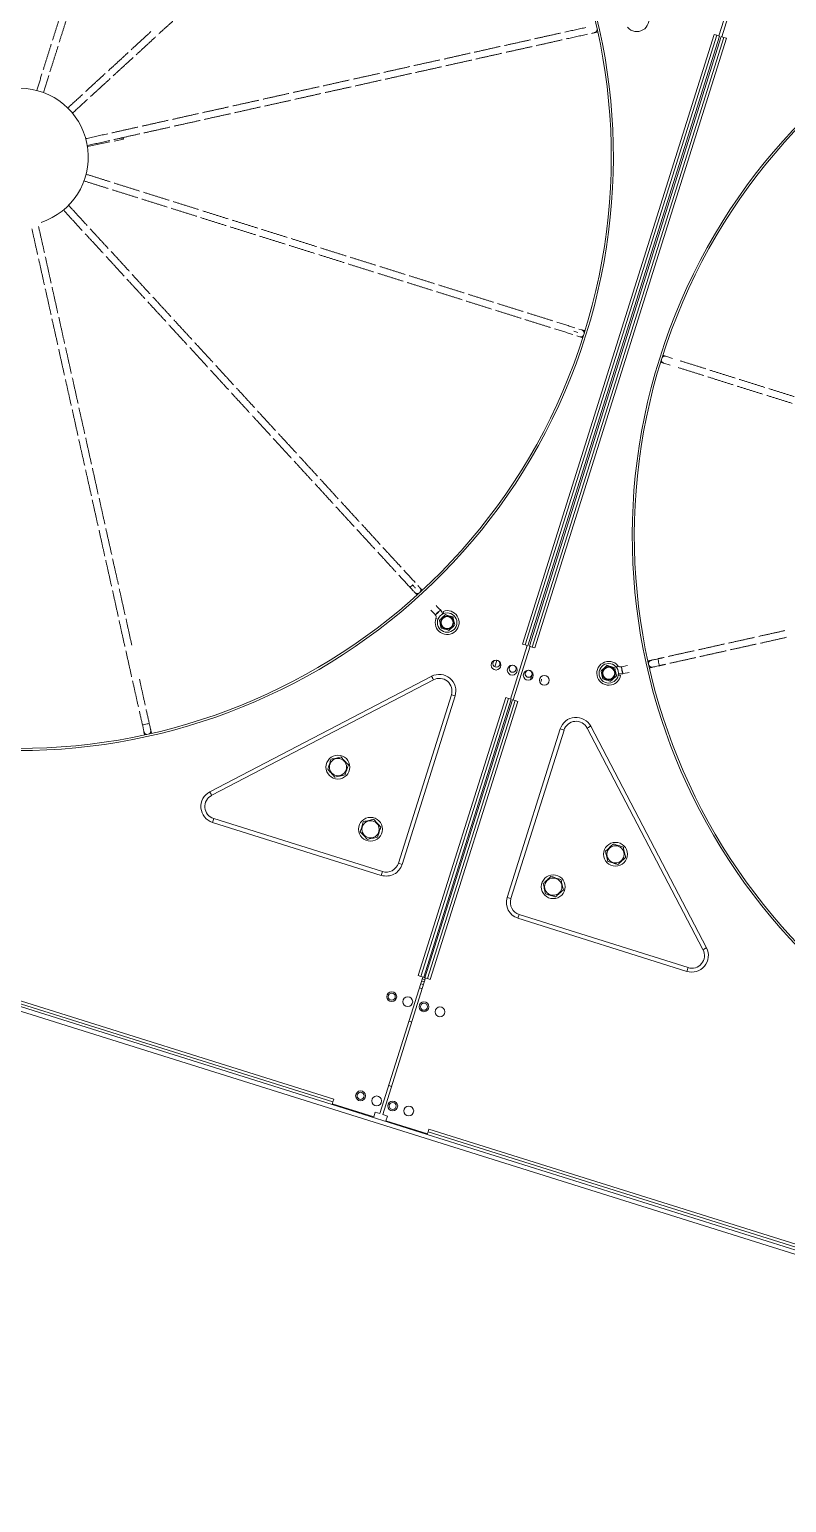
# Model space of a CAD drawing. Header units: metres. Extents: x -17822 to 152406, y -4219 to 19791.
# Drawn here: x 116298.2 to 116352, y 6496.4 to 6601.3 of the extents above; entities that cross this region are included whole.
import ezdxf

# ---------------------------------------------------------------- set-up
doc = ezdxf.new("R2010")
doc.units = ezdxf.units.M
doc.header["$LTSCALE"] = 100
doc.header["$MEASUREMENT"] = 0
doc.layers.get('0').update_dxf_attribs({"color": 9, "lineweight": 9})
doc.layers.add('Chiller', color=32, linetype='Continuous', lineweight=9)

# ---------------------------------------------------------------- blocks, each defined once
blk = doc.blocks.new('Chiller')
at = {"layer": 'Chiller', "linetype": 'Continuous'}
for p, q in [((73.81, -22.94), (587.43, -184.4)), ((525.81, -79.96), (527.01, -76.15)), ((525.81, -79.96), (527.01, -76.15)), ((526.01, -80.03), (527.21, -76.21)), ((526.01, -80.03), (527.21, -76.21)), ((525.48, -79.86), (511.84, -123.27)), ((525.48, -79.86), (511.84, -123.27)), ((525.67, -79.92), (512.03, -123.33)), ((525.67, -79.92), (512.03, -123.33)), ((525.86, -79.98), (512.22, -123.39)), ((525.86, -79.98), (512.22, -123.39)), ((512.32, -123.42), (525.96, -80.01)), ((512.32, -123.42), (525.96, -80.01)), ((512.51, -123.48), (526.15, -80.07)), ((512.51, -123.48), (526.15, -80.07)), ((512.7, -123.54), (526.34, -80.13)), ((525.67, -79.92), (525.48, -79.86)), ((525.67, -79.92), (525.48, -79.86)), ((525.67, -79.92), (525.86, -79.98)), ((525.67, -79.92), (525.86, -79.98)), ((526.15, -80.07), (525.96, -80.01)), ((526.15, -80.07), (525.96, -80.01)), ((526.15, -80.07), (526.34, -80.13)), ((526.15, -80.07), (526.34, -80.13)), ((480.88, -87.84), (482.48, -87.51)), ((482.46, -87.41), (482.38, -87.43)), ((483.32, -87.24), (482.75, -87.35)), ((482.77, -87.45), (483.44, -87.31)), ((483.41, -87.2), (483.44, -87.31)), ((515.63, -101.03), (515.49, -100.99)), ((515.63, -101.03), (515.77, -101.08)), ((515.91, -101.38), (515.7, -101.31)), ((515.85, -100.84), (516.06, -100.9)), ((522.03, -102.78), (522.5, -102.93)), ((522.35, -103.4), (521.88, -103.26)), ((510.97, -127.19), (512.17, -123.37)), ((510.97, -127.19), (512.17, -123.37)), ((511.17, -127.25), (512.37, -123.43)), ((511.17, -127.25), (512.37, -123.43)), ((511.84, -123.27), (512.03, -123.33)), ((511.84, -123.27), (512.03, -123.33)), ((512.03, -123.33), (512.22, -123.39)), ((512.03, -123.33), (512.22, -123.39)), ((512.51, -123.48), (512.32, -123.42)), ((512.51, -123.48), (512.32, -123.42)), ((512.7, -123.54), (512.51, -123.48)), ((512.7, -123.54), (512.51, -123.48)), ((509.86, -124.89), (510.01, -124.43)), ((489.59, -133.79), (505.37, -125.56)), ((489.72, -134.04), (505.5, -125.81)), ((512.4, -125.8), (512.51, -125.47)), ((512.51, -125.47), (512.55, -125.33)), ((513.19, -125.78), (513.15, -125.93)), ((506.77, -126.88), (503, -138.88)), ((506.77, -126.88), (507.04, -126.96)), ((507.04, -126.96), (503.27, -138.97)), ((510.64, -127.08), (504.42, -146.88)), ((510.64, -127.08), (504.42, -146.88)), ((510.83, -127.14), (504.61, -146.94)), ((510.83, -127.14), (504.61, -146.94)), ((511.02, -127.2), (504.8, -147)), ((511.02, -127.2), (504.8, -147)), ((504.89, -147.03), (511.12, -127.23)), ((504.89, -147.03), (511.12, -127.23)), ((505.08, -147.09), (511.31, -127.29)), ((505.08, -147.09), (511.31, -127.29)), ((505.27, -147.15), (511.5, -127.35)), ((510.83, -127.14), (510.64, -127.08)), ((510.83, -127.14), (510.64, -127.08)), ((510.83, -127.14), (511.02, -127.2)), ((510.83, -127.14), (511.02, -127.2)), ((511.12, -127.23), (511.31, -127.29)), ((511.12, -127.23), (511.31, -127.29)), ((511.31, -127.29), (511.5, -127.35)), ((511.31, -127.29), (511.5, -127.35)), ((510.74, -141.32), (514.52, -129.31)), ((514.79, -129.4), (511.01, -141.4)), ((514.79, -129.4), (514.52, -129.31)), ((524.67, -145.03), (516.44, -129.25)), ((516.69, -129.12), (524.92, -144.9)), ((489.78, -135.97), (489.86, -135.7)), ((501.78, -139.74), (489.78, -135.97)), ((501.87, -139.47), (489.86, -135.7)), ((501.78, -139.74), (501.87, -139.47)), ((503, -138.88), (503.27, -138.97)), ((511.01, -141.4), (510.74, -141.32)), ((511.51, -142.8), (511.6, -142.53)), ((511.6, -142.53), (523.61, -146.31)), ((523.52, -146.58), (511.51, -142.8)), ((498.28, -156.06), (460.65, -144.23)), ((498.34, -155.87), (460.71, -144.04)), ((460.77, -143.85), (498.4, -155.68)), ((523.52, -146.58), (523.61, -146.31)), ((501.69, -156.71), (504.75, -146.98)), ((501.69, -156.71), (504.75, -146.98)), ((501.89, -156.77), (504.94, -147.04)), ((501.89, -156.77), (504.94, -147.04)), ((504.42, -146.88), (504.61, -146.94)), ((504.42, -146.88), (504.61, -146.94)), ((504.51, -147.74), (504.7, -147.81)), ((504.51, -147.74), (504.7, -147.81)), ((504.6, -147.46), (504.79, -147.52)), ((504.6, -147.46), (504.79, -147.52)), ((504.61, -146.94), (504.8, -147)), ((504.61, -146.94), (504.8, -147)), ((504.85, -147.33), (504.66, -147.27)), ((504.85, -147.33), (504.66, -147.27)), ((504.9, -147.19), (504.7, -147.12)), ((504.9, -147.19), (504.7, -147.12)), ((504.89, -147.03), (504.8, -147)), ((504.89, -147.03), (504.8, -147)), ((505.08, -147.09), (504.89, -147.03)), ((505.08, -147.09), (504.89, -147.03)), ((505.27, -147.15), (505.08, -147.09)), ((505.27, -147.15), (505.08, -147.09)), ((503.76, -150.13), (503.95, -150.19)), ((503.76, -150.13), (503.95, -150.19)), ((502.32, -154.71), (502.51, -154.77)), ((502.32, -154.71), (502.51, -154.77)), ((498.28, -156.06), (498.34, -155.87)), ((498.28, -156.06), (505.05, -158.19)), ((498.28, -156.06), (505.05, -158.19)), ((501.25, -156.94), (498.3, -156.01)), ((501.25, -156.94), (498.3, -156.01)), ((498.4, -155.68), (498.34, -155.87)), ((501.25, -156.94), (501.36, -156.61)), ((501.25, -156.94), (501.36, -156.61)), ((501.36, -156.61), (501.69, -156.71)), ((501.36, -156.61), (501.69, -156.71)), ((502.22, -156.88), (501.89, -156.77)), ((502.22, -156.88), (501.89, -156.77)), ((502.11, -157.21), (502.22, -156.88)), ((502.11, -157.21), (502.22, -156.88)), ((502.11, -157.21), (505.07, -158.14)), ((502.11, -157.21), (505.07, -158.14)), ((505.05, -158.19), (505.11, -158)), ((542.69, -170.02), (505.05, -158.19)), ((505.17, -157.81), (505.11, -158)), ((542.75, -169.83), (505.11, -158)), ((505.17, -157.81), (542.81, -169.64))]:
    blk.add_line(p, q, dxfattribs=at)
at = {"layer": 'Chiller', "linetype": 'Continuous', "flags": 128}
for points in [[(516.96, -79.73), (516.94, -79.74), (516.9, -79.75), (516.85, -79.76), (516.79, -79.77), (516.75, -79.78)], [(503.83, -119.23), (503.85, -119.22), (503.89, -119.18), (503.95, -119.13), (504.02, -119.06)], [(504.16, -119.59), (504.15, -119.58), (504.12, -119.55), (504.09, -119.51), (504.05, -119.47), (504, -119.42), (503.95, -119.36), (503.89, -119.3), (503.83, -119.23)], [(504.1, -119.16), (504.07, -119.12), (504.03, -119.08), (504.01, -119.06), (504, -119.05)], [(504.21, -119.27), (504.2, -119.26), (504.18, -119.24), (504.14, -119.2), (504.1, -119.16)], [(504.39, -119.1), (504.42, -119.13), (504.46, -119.18), (504.49, -119.21), (504.52, -119.24), (504.53, -119.26)], [(505.69, -120.52), (505.77, -120.61), (505.89, -120.73), (506.01, -120.86)], [(505.64, -121.2), (505.52, -121.07), (505.41, -120.95), (505.32, -120.86)], [(505.62, -121.18), (505.64, -121.17), (505.68, -121.13), (505.74, -121.08), (505.81, -121.01), (505.88, -120.95), (505.94, -120.9), (505.98, -120.86), (505.99, -120.85)], [(505.64, -121.2), (505.65, -121.18), (505.69, -121.15), (505.75, -121.09), (505.82, -121.03), (505.89, -120.96), (505.95, -120.91), (505.99, -120.87), (506.01, -120.86), (506.01, -120.86)], [(505.67, -121.44), (505.69, -121.45), (505.74, -121.47), (505.82, -121.49), (505.82, -121.49)], [(506.19, -120.94), (506.19, -120.95), (506.21, -121), (506.24, -121.08), (506.24, -121.08)], [(518.86, -124.9), (519.03, -124.86), (519.19, -124.83), (519.31, -124.8)], [(520.98, -124.43), (521, -124.42), (521.04, -124.41), (521.09, -124.4), (521.15, -124.39), (521.22, -124.37), (521.3, -124.36), (521.38, -124.34), (521.46, -124.32)], [(521.57, -124.81), (521.49, -124.83), (521.4, -124.84), (521.33, -124.86), (521.26, -124.88), (521.2, -124.89), (521.15, -124.9), (521.11, -124.91), (521.09, -124.91)], [(521.46, -124.32), (521.47, -124.34), (521.48, -124.39), (521.5, -124.47), (521.52, -124.56), (521.54, -124.66), (521.56, -124.74), (521.57, -124.79), (521.57, -124.81), (521.57, -124.81)], [(505.5, -125.81), (505.48, -125.77), (505.46, -125.73), (505.44, -125.69), (505.42, -125.66), (505.4, -125.62), (505.39, -125.6), (505.37, -125.58), (505.37, -125.56)], [(518.81, -125.51), (518.79, -125.5), (518.74, -125.49), (518.66, -125.48), (518.66, -125.48)], [(518.86, -124.9), (518.86, -124.92), (518.87, -124.97), (518.89, -125.05), (518.91, -125.14), (518.93, -125.24), (518.95, -125.32), (518.96, -125.37), (518.97, -125.39), (518.97, -125.39)], [(518.88, -124.9), (518.88, -124.91), (518.89, -124.97), (518.91, -125.05), (518.93, -125.14), (518.95, -125.23), (518.97, -125.31), (518.98, -125.36), (518.98, -125.38)], [(519.42, -125.29), (519.3, -125.31), (519.14, -125.35), (518.97, -125.39)], [(485.28, -128.92), (485.26, -128.93), (485.2, -128.94), (485.13, -128.96), (485.03, -128.98), (484.94, -129), (484.86, -129.02), (484.81, -129.03), (484.79, -129.03), (484.79, -129.03)], [(485.28, -128.92), (485.29, -129.01), (485.31, -129.09), (485.33, -129.17), (485.35, -129.24), (485.36, -129.3), (485.37, -129.35), (485.38, -129.38), (485.38, -129.4)], [(484.89, -129.51), (484.89, -129.49), (484.88, -129.45), (484.87, -129.41), (484.86, -129.34), (484.84, -129.28), (484.83, -129.2), (484.81, -129.12), (484.79, -129.03)], [(516.44, -129.25), (516.48, -129.23), (516.52, -129.21), (516.56, -129.19), (516.6, -129.17), (516.63, -129.15), (516.65, -129.14), (516.68, -129.13), (516.69, -129.12)], [(489.59, -133.79), (489.59, -133.81), (489.61, -133.83), (489.62, -133.86), (489.64, -133.89), (489.65, -133.92), (489.67, -133.96), (489.69, -134), (489.72, -134.04)], [(524.92, -144.9), (524.91, -144.91), (524.89, -144.92), (524.86, -144.93), (524.83, -144.95), (524.79, -144.97), (524.75, -144.99), (524.71, -145.01), (524.67, -145.03)]]:
    blk.add_lwpolyline(points, dxfattribs=at)
at = {"layer": 'Chiller', "linetype": 'Continuous'}
for centre, radius in [((506.47, -121.74), 0.693), ((506.47, -121.74), 0.477), ((506.47, -121.74), 0.425), ((509.95, -124.77), 0.35), ((509.95, -124.77), 0.35), ((509.98, -124.67), 0.25), ((509.98, -124.67), 0.25), ((511.1, -125.13), 0.35), ((511.1, -125.13), 0.35), ((511.13, -125.03), 0.25), ((511.13, -125.03), 0.25), ((517.97, -125.35), 0.693), ((512.24, -125.49), 0.35), ((512.24, -125.49), 0.35), ((512.27, -125.39), 0.25), ((513.38, -125.85), 0.35), ((517.97, -125.35), 0.477), ((517.97, -125.35), 0.425), ((498.7, -132.03), 0.85), ((498.7, -132.03), 0.612), ((501.02, -136.46), 0.85), ((501.02, -136.46), 0.612), ((518.45, -138.24), 0.85), ((518.45, -138.24), 0.612), ((514.02, -140.55), 0.85), ((514.02, -140.55), 0.612), ((502.53, -148.38), 0.35), ((502.53, -148.38), 0.35), ((502.53, -148.38), 0.25), ((502.53, -148.38), 0.25), ((503.67, -148.74), 0.35), ((503.67, -148.74), 0.35), ((504.82, -149.1), 0.35), ((504.82, -149.1), 0.35), ((504.82, -149.1), 0.25), ((504.82, -149.1), 0.25), ((505.96, -149.46), 0.35), ((500.31, -155.44), 0.35), ((500.31, -155.44), 0.35), ((500.31, -155.44), 0.25), ((500.31, -155.44), 0.25), ((501.45, -155.8), 0.35), ((501.45, -155.8), 0.35), ((502.6, -156.16), 0.35), ((502.6, -156.16), 0.35), ((502.6, -156.16), 0.25), ((502.6, -156.16), 0.25), ((503.74, -156.52), 0.35), ((503.74, -156.52), 0.35)]:
    blk.add_circle(centre, radius, dxfattribs=at)
for centre, radius, start, end in [((476.04, -88.59), 42.25, 72.5493, 252.5493), ((476.04, -88.59), 42.1, 72.5493, 252.5493), ((476.04, -88.59), 42.25, 252.5493, 72.5493), ((476.04, -88.59), 42.1, 252.5493, 72.5493), ((561.9, -115.57), 42.25, 72.5493, 252.5493), ((561.9, -115.57), 42.1, 72.5493, 252.5493), ((519.97, -78.81), 0.85, 219.5849, 102.5493), ((516.9, -79.49), 0.247, 282.9019, 357.96), ((476.04, -88.59), 4.9, 288.3885, 162.5493), ((483.34, -87.33), 0.1, 11.6593, 101.6593), ((515.98, -101.15), 0.246, 252.7701, 320.3849), ((515.99, -101.14), 0.246, 4.7137, 72.3284), ((521.96, -103.01), 0.246, 72.778, 140.3769), ((521.95, -103.02), 0.246, 184.7216, 252.3205), ((504.35, -119.42), 0.247, 327.1381, 42.1975), ((504.35, -119.43), 0.247, 222.9096, 297.9468), ((506.47, -121.74), 0.85, 159.5849, 109.5849), ((505.44, -121.35), 0.25, 339.5849, 42.5493), ((505.44, -121.35), 0.75, 18.0321, 42.5493), ((517.97, -125.35), 0.85, 39.5849, 282.5493), ((479.24, -77.31), 61.71, 309.52, 309.6658), ((518.82, -124.65), 0.25, 219.5849, 282.5493), ((521.04, -124.67), 0.247, 102.8908, 177.9707), ((521.04, -124.67), 0.247, 207.1326, 282.208), ((505.91, -126.61), 1.18, 342.5493, 117.5493), ((505.91, -126.61), 0.9, 342.5493, 117.5493), ((512.27, -125.39), 0.25, 90.5116, 342.5493), ((512.27, -125.39), 0.25, 342.5493, 54.5827), ((517.97, -125.35), 0.85, 282.5493, 349.5849), ((518.82, -124.65), 0.75, 258.0292, 282.5493), ((515.64, -129.67), 1.18, 27.5493, 162.5493), ((515.64, -129.67), 0.9, 27.5493, 162.5493), ((485.14, -129.46), 0.246, 192.7756, 260.3791), ((485.14, -129.46), 0.246, 304.7315, 12.3219), ((490.13, -134.84), 1.18, 117.5493, 252.5493), ((490.13, -134.84), 0.9, 117.5493, 252.5493), ((502.14, -138.61), 1.18, 252.5493, 342.5493), ((502.14, -138.61), 0.9, 252.5493, 342.5493), ((511.87, -141.67), 1.18, 162.5493, 252.5493), ((511.87, -141.67), 0.9, 162.5493, 252.5493), ((523.88, -145.45), 1.18, 252.5493, 27.5493), ((523.88, -145.45), 0.9, 252.5493, 27.5493)]:
    blk.add_arc(centre, radius, start, end, dxfattribs=at)
for points in [[(478.39, -80.27), (478.96, -78.46)], [(479.44, -78.6), (478.87, -80.41)], [(487.36, -78.54), (485.95, -79.82)], [(483.98, -80.95), (485.39, -79.66)], [(514.84, -79.69), (516.35, -79.36)], [(517.19, -79.68), (516.96, -79.73)], [(477.73, -82.38), (478.3, -80.56)], [(478.79, -80.69), (478.21, -82.51)], [(485.73, -80.03), (484.34, -81.31)], [(508.4, -81.13), (510.25, -80.71)], [(510.55, -80.65), (512.4, -80.24)], [(512.52, -80.72), (510.66, -81.13)], [(512.69, -80.17), (514.54, -79.76)], [(514.66, -80.24), (512.8, -80.66)], [(516.46, -79.84), (514.95, -80.18)], [(482.37, -82.44), (483.77, -81.15)], [(484.12, -81.51), (482.71, -82.8)], [(504.1, -82.08), (505.96, -81.67)], [(506.25, -81.61), (508.1, -81.19)], [(508.22, -81.68), (506.37, -82.09)], [(510.36, -81.2), (508.51, -81.61)], [(477.27, -83.84), (477.64, -82.66)], [(478.13, -82.79), (477.75, -83.99)], [(480.74, -83.93), (482.14, -82.64)], [(499.8, -83.04), (501.66, -82.63)], [(501.96, -82.56), (503.81, -82.15)], [(503.93, -82.63), (502.07, -83.05)], [(506.08, -82.16), (504.22, -82.57)], [(482.5, -83), (481.1, -84.28)], [(495.51, -83.99), (497.37, -83.58)], [(497.66, -83.52), (499.51, -83.1)], [(499.64, -83.59), (497.78, -84)], [(501.78, -83.11), (499.92, -83.53)], [(479.48, -85.09), (480.52, -84.14)], [(480.88, -84.48), (479.82, -85.46)], [(491.22, -84.95), (493.07, -84.54)], [(493.37, -84.47), (495.21, -84.06)], [(495.34, -84.55), (493.48, -84.96)], [(497.48, -84.07), (495.63, -84.48)], [(484.77, -86.39), (486.62, -85.97)], [(486.92, -85.91), (488.77, -85.49)], [(488.9, -85.98), (487.04, -86.39)], [(489.06, -85.43), (490.92, -85.02)], [(491.05, -85.5), (489.19, -85.91)], [(493.19, -85.02), (491.33, -85.44)], [(480.76, -87.28), (482.32, -86.93)], [(482.61, -86.87), (484.47, -86.45)], [(484.61, -86.93), (482.75, -87.35)], [(486.75, -86.46), (484.9, -86.87)], [(482.46, -87.41), (480.87, -87.77)], [(480.78, -89.81), (482.49, -90.35)], [(482.35, -90.83), (480.63, -90.29)], [(484.46, -91.49), (482.64, -90.92)], [(482.77, -90.44), (484.59, -91.01)], [(484.87, -91.1), (486.69, -91.67)], [(479.53, -92.02), (480.86, -93.47)], [(486.55, -92.15), (484.74, -91.58)], [(488.65, -92.81), (486.83, -92.24)], [(486.97, -91.76), (488.79, -92.33)], [(480.51, -93.83), (479.17, -92.36)], [(490.74, -93.47), (488.93, -92.9)], [(489.08, -92.42), (490.88, -92.99)], [(491.18, -93.08), (492.99, -93.65)], [(477.33, -95.53), (476.92, -93.69)], [(477.4, -93.54), (477.82, -95.41)], [(482, -95.44), (480.72, -94.05)], [(481.06, -93.69), (482.35, -95.09)], [(492.85, -94.13), (491.03, -93.56)], [(494.95, -94.79), (493.13, -94.22)], [(493.27, -93.74), (495.09, -94.31)], [(495.38, -94.4), (497.18, -94.97)], [(482.56, -95.31), (483.85, -96.72)], [(497.04, -95.45), (495.23, -94.88)], [(497.47, -95.06), (499.28, -95.63)], [(477.81, -97.68), (477.4, -95.83)], [(477.88, -95.69), (478.29, -97.56)], [(483.48, -97.06), (482.2, -95.66)], [(499.14, -96.11), (497.33, -95.54)], [(501.24, -96.77), (499.42, -96.2)], [(499.57, -95.72), (501.39, -96.29)], [(501.68, -96.38), (503.48, -96.95)], [(484.97, -98.68), (483.69, -97.29)], [(484.05, -96.94), (485.33, -98.34)], [(503.33, -97.43), (501.53, -96.86)], [(505.43, -98.09), (503.62, -97.52)], [(503.77, -97.04), (505.58, -97.61)], [(478.29, -99.83), (477.88, -97.98)], [(478.36, -97.86), (478.77, -99.71)], [(485.54, -98.56), (486.82, -99.96)], [(507.54, -98.75), (505.72, -98.18)], [(505.86, -97.7), (507.68, -98.27)], [(507.97, -98.36), (509.78, -98.93)], [(486.46, -100.3), (485.17, -98.9)], [(509.63, -99.41), (507.82, -98.84)], [(511.73, -100.07), (509.92, -99.5)], [(510.06, -99.02), (511.88, -99.59)], [(478.77, -101.97), (478.35, -100.12)], [(478.84, -100), (479.25, -101.86)], [(487.95, -101.93), (486.66, -100.53)], [(487.02, -100.18), (488.31, -101.58)], [(513.83, -100.73), (512.01, -100.16)], [(512.16, -99.68), (513.98, -100.25)], [(514.27, -100.34), (515.56, -100.75)], [(515.41, -101.22), (514.12, -100.82)], [(516.13, -101.45), (515.91, -101.38)], [(516.06, -100.9), (516.28, -100.97)], [(479.24, -104.13), (478.83, -102.27)], [(479.32, -102.15), (479.73, -104)], [(489.43, -103.54), (488.15, -102.14)], [(488.51, -101.8), (489.8, -103.2)], [(521.81, -102.71), (522.03, -102.78)], [(490.92, -105.17), (489.63, -103.76)], [(490, -103.42), (491.28, -104.82)], [(521.88, -103.26), (521.66, -103.19)], [(524.73, -104.15), (522.91, -103.58)], [(523.05, -103.1), (524.88, -103.67)], [(525.16, -103.76), (526.97, -104.33)], [(479.72, -106.27), (479.31, -104.42)], [(479.8, -104.3), (480.21, -106.15)], [(526.82, -104.81), (525.01, -104.24)], [(527.26, -104.42), (529.07, -104.99)], [(492.41, -106.79), (491.12, -105.39)], [(491.49, -105.04), (492.77, -106.44)], [(528.92, -105.47), (527.1, -104.9)], [(531.03, -106.13), (529.21, -105.56)], [(529.36, -105.08), (531.17, -105.65)], [(480.2, -108.42), (479.79, -106.56)], [(480.27, -106.45), (480.69, -108.3)], [(492.97, -106.66), (494.26, -108.07)], [(493.9, -108.41), (492.61, -107.01)], [(480.68, -110.56), (480.26, -108.71)], [(480.75, -108.59), (481.16, -110.45)], [(495.38, -110.03), (494.1, -108.63)], [(494.46, -108.28), (495.75, -109.68)], [(495.96, -109.91), (497.24, -111.31)], [(481.16, -112.71), (480.74, -110.86)], [(481.23, -110.74), (481.64, -112.6)], [(496.87, -111.65), (495.59, -110.25)], [(498.36, -113.27), (497.08, -111.87)], [(497.44, -111.52), (498.72, -112.93)], [(481.63, -114.86), (481.22, -113.01)], [(481.71, -112.89), (482.12, -114.74)], [(498.93, -113.15), (500.21, -114.55)], [(499.85, -114.9), (498.56, -113.49)], [(482.11, -117.01), (481.7, -115.16)], [(482.18, -115.03), (482.6, -116.89)], [(501.33, -116.51), (500.05, -115.11)], [(500.41, -114.76), (501.7, -116.17)], [(501.9, -116.39), (503.19, -117.79)], [(482.59, -119.15), (482.18, -117.3)], [(482.66, -117.19), (483.08, -119.03)], [(502.82, -118.13), (501.54, -116.73)], [(503.83, -119.23), (503.03, -118.36)], [(503.39, -118.01), (504.19, -118.88)], [(483.07, -121.31), (482.66, -119.45)], [(483.14, -119.33), (483.55, -121.18)], [(504.53, -119.26), (504.69, -119.43)], [(504.33, -119.77), (504.16, -119.59)], [(483.54, -123.45), (483.13, -121.6)], [(483.62, -121.48), (484.03, -123.34)], [(528.65, -122.72), (530.5, -122.31)], [(484.02, -125.6), (483.61, -123.74)], [(522.2, -124.15), (524.05, -123.74)], [(524.35, -123.68), (526.21, -123.26)], [(526.32, -123.75), (524.46, -124.16)], [(526.5, -123.2), (528.35, -122.79)], [(528.47, -123.27), (526.62, -123.68)], [(530.62, -122.79), (528.76, -123.21)], [(520.75, -124.48), (520.98, -124.43)], [(521.46, -124.32), (521.91, -124.22)], [(522.02, -124.71), (521.57, -124.81)], [(524.17, -124.23), (522.31, -124.64)], [(484.58, -125.78), (484.99, -127.63)], [(521.09, -124.91), (520.86, -124.97)], [(484.5, -127.74), (484.09, -125.89)], [(485.05, -127.93), (485.28, -128.92)], [(484.79, -129.03), (484.57, -128.04)], [(484.94, -129.73), (484.89, -129.51)], [(485.38, -129.4), (485.43, -129.62)]]:
    blk.add_open_spline(points, degree=1, dxfattribs=at)
for points, knots in [([(506.35, -121.17), (506.33, -121.19), (506.29, -121.23), (506.21, -121.3), (506.11, -121.39), (506.01, -121.48), (505.94, -121.54), (505.92, -121.56)], [0, 0, 0, 0, 0.111318, 0.325274, 0.540888, 0.820939, 1, 1, 1, 1]), ([(505.92, -121.56), (505.92, -121.57), (505.93, -121.61), (505.95, -121.71), (505.99, -121.87), (506.02, -122.01), (506.04, -122.1), (506.04, -122.12), (506.05, -122.13)], [0, 0, 0, 0, 0.061533, 0.243712, 0.500216, 0.869734, 0.981565, 1, 1, 1, 1]), ([(506.9, -121.35), (506.88, -121.34), (506.82, -121.32), (506.72, -121.29), (506.59, -121.25), (506.46, -121.21), (506.38, -121.18), (506.35, -121.17)], [0, 0, 0, 0, 0.111362, 0.325227, 0.540913, 0.820897, 1, 1, 1, 1]), ([(507.02, -121.91), (507.02, -121.9), (507.01, -121.86), (506.99, -121.76), (506.95, -121.61), (506.92, -121.46), (506.9, -121.37), (506.9, -121.35), (506.9, -121.35)], [0, 0, 0, 0, 0.061533, 0.243712, 0.500216, 0.869735, 0.981557, 1, 1, 1, 1]), ([(506.05, -122.13), (506.06, -122.13), (506.12, -122.15), (506.22, -122.18), (506.36, -122.22), (506.48, -122.26), (506.57, -122.29), (506.6, -122.3)], [0, 0, 0, 0, 0.1112877, 0.3252305, 0.5408352, 0.8208977, 1, 1, 1, 1]), ([(506.6, -122.3), (506.61, -122.29), (506.65, -122.25), (506.73, -122.17), (506.84, -122.08), (506.94, -121.99), (507, -121.93), (507.02, -121.91)], [0, 0, 0, 0, 0.111318, 0.325265, 0.540888, 0.820939, 1, 1, 1, 1]), ([(517.85, -124.79), (517.83, -124.8), (517.79, -124.84), (517.71, -124.91), (517.61, -125.01), (517.51, -125.1), (517.45, -125.16), (517.42, -125.18)], [0, 0, 0, 0, 0.111318, 0.325274, 0.540888, 0.820939, 1, 1, 1, 1]), ([(518.4, -124.96), (518.39, -124.96), (518.35, -124.95), (518.25, -124.92), (518.1, -124.87), (517.96, -124.82), (517.87, -124.8), (517.85, -124.79), (517.85, -124.79)], [0, 0, 0, 0, 0.0615681, 0.2437281, 0.5002132, 0.8697422, 0.9815728, 1, 1, 1, 1]), ([(517.42, -125.18), (517.43, -125.2), (517.44, -125.26), (517.46, -125.36), (517.49, -125.5), (517.52, -125.63), (517.54, -125.71), (517.55, -125.74)], [0, 0, 0, 0, 0.111319, 0.325235, 0.540889, 0.820901, 1, 1, 1, 1]), ([(517.55, -125.74), (517.56, -125.75), (517.6, -125.76), (517.69, -125.79), (517.84, -125.84), (517.99, -125.88), (518.08, -125.91), (518.1, -125.91), (518.1, -125.92)], [0, 0, 0, 0, 0.061496, 0.243656, 0.500221, 0.869749, 0.981504, 1, 1, 1, 1]), ([(518.1, -125.92), (518.11, -125.9), (518.16, -125.86), (518.24, -125.79), (518.34, -125.7), (518.44, -125.6), (518.5, -125.55), (518.52, -125.53)], [0, 0, 0, 0, 0.111319, 0.325226, 0.540849, 0.820901, 1, 1, 1, 1]), ([(518.52, -125.53), (518.52, -125.51), (518.51, -125.45), (518.48, -125.34), (518.45, -125.21), (518.42, -125.08), (518.41, -124.99), (518.4, -124.96)], [0, 0, 0, 0, 0.111356, 0.325272, 0.540886, 0.820939, 1, 1, 1, 1]), ([(497.97, -132.19), (497.98, -132.16), (498.03, -132.01), (498.11, -131.77), (498.17, -131.56), (498.2, -131.48)], [0, 0, 0, 0, 0.13214, 0.636315, 1, 1, 1, 1]), ([(498.2, -131.48), (498.26, -131.46), (498.39, -131.43), (498.64, -131.38), (498.82, -131.34), (498.93, -131.31)], [0, 0, 0, 0, 0.264901, 0.53549, 1, 1, 1, 1]), ([(498.93, -131.31), (498.97, -131.36), (499.06, -131.46), (499.23, -131.65), (499.36, -131.78), (499.44, -131.87)], [0, 0, 0, 0, 0.264862, 0.535466, 1, 1, 1, 1]), ([(499.44, -131.87), (499.41, -131.95), (499.35, -132.16), (499.27, -132.4), (499.22, -132.55), (499.21, -132.58)], [0, 0, 0, 0, 0.363685, 0.86786, 1, 1, 1, 1]), ([(498.48, -132.75), (498.43, -132.7), (498.35, -132.6), (498.17, -132.41), (498.05, -132.28), (497.97, -132.19)], [0, 0, 0, 0, 0.264847, 0.535435, 1, 1, 1, 1]), ([(499.21, -132.58), (499.15, -132.6), (499.02, -132.62), (498.77, -132.68), (498.59, -132.72), (498.48, -132.75)], [0, 0, 0, 0, 0.264861, 0.535463, 1, 1, 1, 1]), ([(500.28, -136.63), (500.31, -136.54), (500.38, -136.34), (500.45, -136.09), (500.5, -135.94), (500.51, -135.91)], [0, 0, 0, 0, 0.3636822, 0.8678538, 1, 1, 1, 1]), ([(500.51, -135.91), (500.57, -135.9), (500.7, -135.87), (500.95, -135.81), (501.13, -135.77), (501.24, -135.75)], [0, 0, 0, 0, 0.2648624, 0.5354617, 1, 1, 1, 1]), ([(501.24, -135.75), (501.29, -135.79), (501.37, -135.89), (501.55, -136.08), (501.67, -136.21), (501.75, -136.3)], [0, 0, 0, 0, 0.264901, 0.53549, 1, 1, 1, 1]), ([(501.75, -136.3), (501.74, -136.33), (501.69, -136.48), (501.62, -136.73), (501.55, -136.93), (501.52, -137.02)], [0, 0, 0, 0, 0.1321462, 0.6363178, 1, 1, 1, 1]), ([(500.79, -137.18), (500.75, -137.13), (500.66, -137.03), (500.49, -136.85), (500.36, -136.71), (500.28, -136.63)], [0, 0, 0, 0, 0.264862, 0.535466, 1, 1, 1, 1]), ([(501.52, -137.02), (501.46, -137.03), (501.33, -137.06), (501.08, -137.11), (500.9, -137.15), (500.79, -137.18)], [0, 0, 0, 0, 0.264844, 0.535433, 1, 1, 1, 1]), ([(517.74, -138.01), (517.79, -137.97), (517.88, -137.88), (518.07, -137.71), (518.21, -137.58), (518.29, -137.51)], [0, 0, 0, 0, 0.264878, 0.535454, 1, 1, 1, 1]), ([(517.9, -138.75), (517.89, -138.68), (517.86, -138.55), (517.8, -138.3), (517.76, -138.13), (517.74, -138.01)], [0, 0, 0, 0, 0.264878, 0.535454, 1, 1, 1, 1]), ([(518.29, -137.51), (518.32, -137.51), (518.47, -137.56), (518.72, -137.64), (518.92, -137.7), (519.01, -137.73)], [0, 0, 0, 0, 0.1321493, 0.636286, 1, 1, 1, 1]), ([(519.17, -138.46), (519.12, -138.51), (519.03, -138.6), (518.84, -138.77), (518.7, -138.89), (518.62, -138.97)], [0, 0, 0, 0, 0.264862, 0.535477, 1, 1, 1, 1]), ([(519.01, -137.73), (519.02, -137.79), (519.05, -137.92), (519.11, -138.17), (519.15, -138.35), (519.17, -138.46)], [0, 0, 0, 0, 0.264862, 0.535477, 1, 1, 1, 1]), ([(518.62, -138.97), (518.53, -138.94), (518.33, -138.88), (518.08, -138.8), (517.93, -138.76), (517.9, -138.75)], [0, 0, 0, 0, 0.363714, 0.867851, 1, 1, 1, 1]), ([(513.31, -140.33), (513.35, -140.28), (513.45, -140.19), (513.64, -140.02), (513.77, -139.9), (513.86, -139.82)], [0, 0, 0, 0, 0.2648571, 0.5354742, 1, 1, 1, 1]), ([(513.47, -141.06), (513.45, -140.99), (513.43, -140.87), (513.37, -140.62), (513.33, -140.44), (513.31, -140.33)], [0, 0, 0, 0, 0.264855, 0.535471, 1, 1, 1, 1]), ([(513.86, -139.82), (513.94, -139.84), (514.15, -139.91), (514.4, -139.99), (514.54, -140.03), (514.57, -140.04)], [0, 0, 0, 0, 0.363714, 0.867851, 1, 1, 1, 1]), ([(514.57, -140.04), (514.59, -140.11), (514.62, -140.23), (514.67, -140.48), (514.71, -140.66), (514.74, -140.78)], [0, 0, 0, 0, 0.2648796, 0.5354574, 1, 1, 1, 1]), ([(514.18, -141.28), (514.15, -141.27), (514.01, -141.23), (513.76, -141.15), (513.55, -141.08), (513.47, -141.06)], [0, 0, 0, 0, 0.1321493, 0.636286, 1, 1, 1, 1]), ([(514.74, -140.78), (514.69, -140.82), (514.59, -140.91), (514.4, -141.08), (514.27, -141.2), (514.18, -141.28)], [0, 0, 0, 0, 0.264884, 0.53546, 1, 1, 1, 1])]:
    blk.add_open_spline(points, degree=3, knots=knots, dxfattribs=at)

msp = doc.modelspace()

# ---------------------------------------------------------------- block references
at = {"color": 2}
msp.add_blockref('Chiller', (115821.42, 6680.84), dxfattribs=at)

doc.saveas('drawing.dxf')
